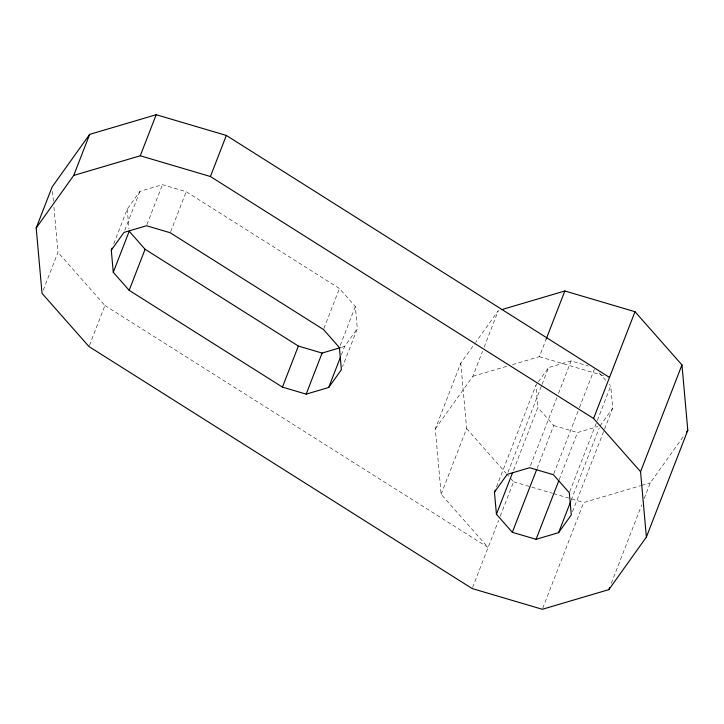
<?xml version="1.0" encoding="UTF-8"?>
<svg xmlns="http://www.w3.org/2000/svg" width="724" height="724" viewBox="0 0 724 724"><rect width="100%" height="100%" fill="white"/><g stroke="black" fill="none" stroke-linecap="round" stroke-linejoin="round"><path stroke-width="0.54" stroke-dasharray="3.62 2.71" d="M43.259 290.206L57.965 252.296L53.911 206.865M113.74 243.87L127.216 209.127L139.913 191.335L162.438 184.683L186.186 191.697L339.447 288.487L355.348 306.505L357.321 328.624L342.615 366.534M124.809 230.295L139.913 191.335M89.414 345.529L104.935 305.519L57.965 252.296M146.918 224.693L162.438 184.683M170.665 231.716L186.186 191.697M323.927 328.506L339.447 288.487M340.235 345.466L355.348 306.505M341.357 354.841L344.624 346.416L357.321 328.624M104.935 305.519L488.103 547.489L441.133 494.266L435.296 428.898L460.781 363.186L475.016 343.257M435.296 428.898L472.817 376.344L482.528 351.312M484.148 347.14L498.302 310.632L475.659 342.352M441.133 494.266L466.627 428.563L460.781 363.186M512.529 364.606L539.362 356.679L546.24 338.95M496.492 486.926L535.878 385.385L537.778 382.715M507.967 472.283L541.67 385.394M542.077 384.344L548.575 367.602L571.091 360.941L588.368 366.045M513.488 470.319L537.851 407.512L535.878 385.385M472.582 587.499L498.619 520.366M500.239 516.194L513.587 481.777L506.881 474.175M530.493 465.623L556.883 397.585M558.512 393.394L571.091 360.941M537.099 468.446L553.742 425.522L537.851 407.512M553.833 473.695L579.001 408.788M579.408 407.739L594.431 369.014M559.218 479.65L577.49 432.545L597.87 426.526M569.725 491.705L596.929 421.567M597.336 420.517L610.73 385.973L609.291 384.335M571.182 500.212L599.201 427.984M572.512 511.732L604.187 430.083M604.594 429.042L612.712 408.101L610.73 385.973M542.729 608.241L583.734 502.519L640.622 485.714M611.3 583.345L641.754 504.836M644.188 498.555L650.279 482.854L683.918 435.739M538.412 381.829L548.575 367.602M600.015 425.893L612.712 408.101M341.402 347.366L344.624 346.416M472.817 376.344L508.239 365.873M641.699 485.388L650.279 482.854M539.362 356.679L604.115 375.819M553.742 425.522L577.49 432.545M513.587 481.777L552.439 493.261M553.516 493.587L583.734 502.519M599.173 372.878L606.395 381.068M466.627 428.563L506.13 473.333M127.216 209.127L128.999 229.037M52.526 191.353L53.413 201.326"/><path stroke-width="1.09" d="M501.524 309.682L564.847 290.976L635.002 311.709L681.963 364.932L687.8 430.3L646.387 537.072L608.866 589.626L542.321 609.291L472.175 588.558L88.998 346.579L42.037 293.365L36.2 227.988L52.128 186.928L89.649 134.374L156.194 114.709L226.34 135.442L609.508 377.421M36.2 227.988L73.721 175.434L89.649 134.374M73.721 175.434L140.266 155.778L156.194 114.709M111.288 250.187L123.985 232.404L146.51 225.752L170.258 232.766L323.519 329.556L339.42 347.565L341.393 369.692L328.696 387.485L306.171 394.137L282.432 387.114L129.162 290.333L113.27 272.315L111.288 250.187L112.102 248.088M113.27 272.315L129.198 231.246L145.09 249.264L298.36 346.054L322.099 353.068L340.334 347.683M129.162 290.333L145.09 249.264M646.387 537.072L640.55 471.704L593.58 418.481L210.412 176.511L226.34 135.442M282.432 387.114L298.36 346.054M306.171 394.137L322.099 353.068M328.696 387.485L340.542 356.941M546.24 338.95L564.847 290.976M494.456 492.157L507.162 474.374L529.678 467.722L553.426 474.736L569.317 492.754L571.299 514.873L558.593 532.665L536.077 539.317L512.33 532.303L496.438 514.284L494.456 492.157L495.27 490.067M496.438 514.284L512.673 472.419M512.33 532.303L536.692 469.496M536.077 539.317L558.81 480.7M593.58 418.481L635.002 311.709M558.593 532.665L570.774 501.261M640.55 471.704L681.963 364.932M608.866 589.626L609.68 587.535M686.506 432.11L687.8 430.3M140.266 155.778L210.412 176.511"/></g></svg>
